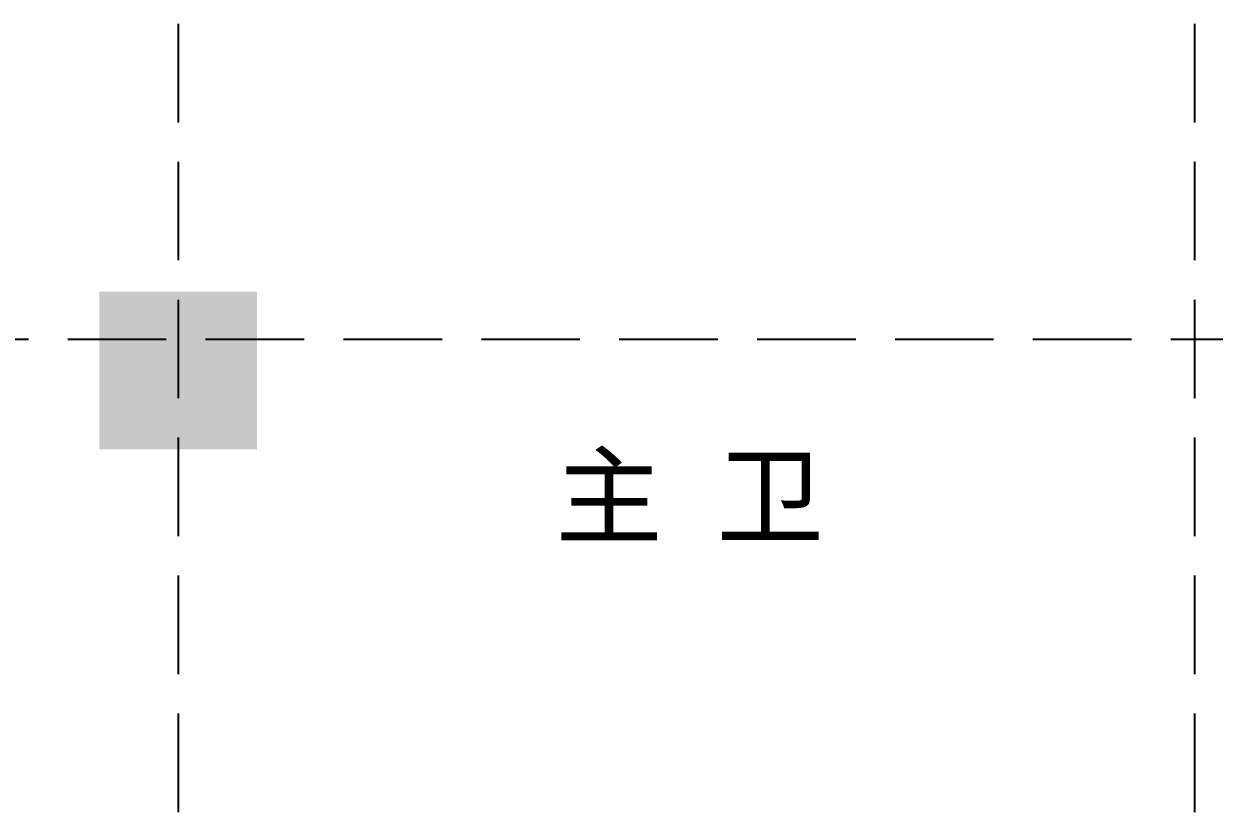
# Model space of a CAD drawing. Header units: millimetres. Extents: x -807114 to -50119, y -468455 to -61603.
# Drawn here: x -242142 to -239121, y -217732 to -215752 of the extents above; entities that cross this region are included whole.
import ezdxf

# ---------------------------------------------------------------- set-up
doc = ezdxf.new("R2010")
doc.units = ezdxf.units.MM
doc.header["$LTSCALE"] = 1000
doc.linetypes.add('DASH', pattern=[0.35, 0.25, -0.1])
doc.layers.add('KL截面', color=30, linetype='Continuous')
doc.layers.add('建-轴', color=1, linetype='Continuous')
doc.styles.add('D', font='simhei.ttf', dxfattribs={"width": 0.75, "height": 7})

msp = doc.modelspace()

# ---------------------------------------------------------------- hatches: boundary and pattern name
h = msp.add_hatch(color=251)
h.dxf.hatch_style = 1
h.paths.add_polyline_path([(-241950.6, -216832.3), (-241550.6, -216832.3), (-241550.6, -216432.3), (-241950.6, -216432.3)])

# ---------------------------------------------------------------- linework, layer by layer
at = {"layer": '建-轴', "linetype": 'DASH'}
for p, q in [((-241750.6, -215752.3), (-241750.6, -230312.3)), ((-239170.6, -215752.3), (-239170.6, -220552.3)), ((-250430.6, -216552.3), (-236070.6, -216552.3))]:
    msp.add_line(p, q, dxfattribs=at)

# ---------------------------------------------------------------- texts
at = {"layer": 'KL截面', "linetype": 'ByBlock', "style": 'D'}
msp.add_text('主 卫', height=200, dxfattribs=at).set_placement((-240793.2, -217050))

doc.saveas('drawing.dxf')
